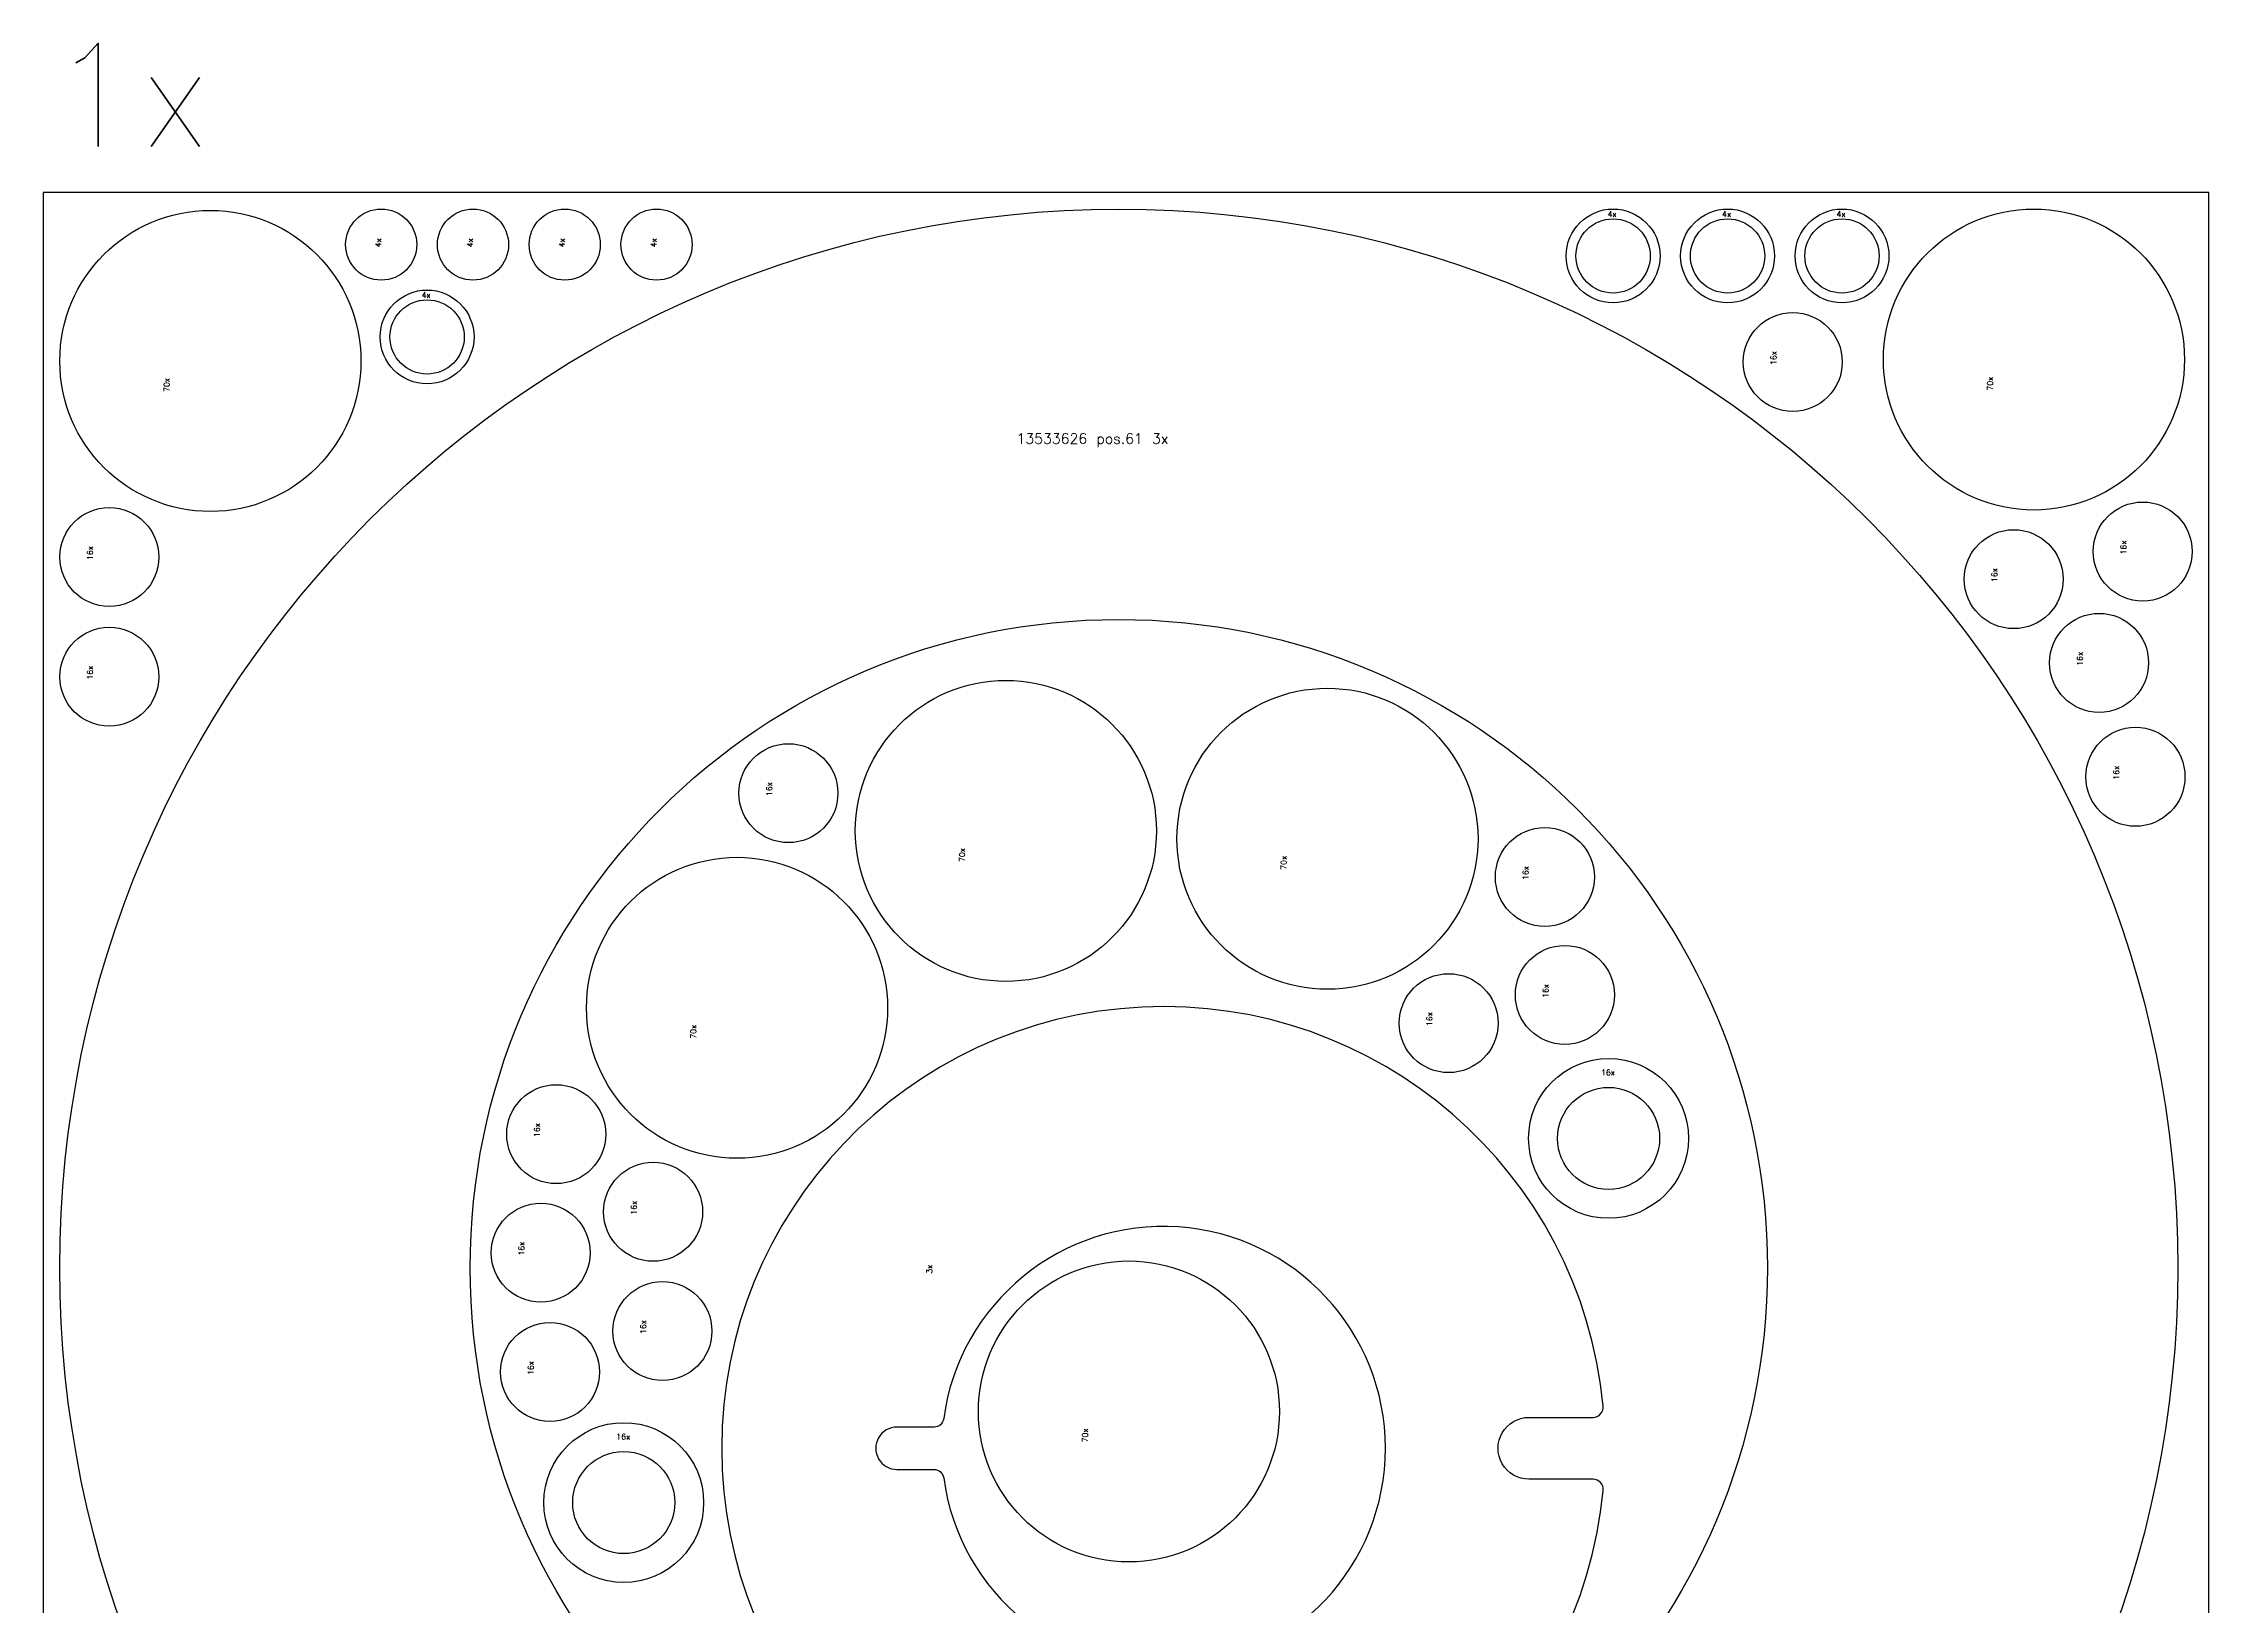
# Model space of a CAD drawing. Header units: millimetres. Extents: x 0 to 9440, y -105 to 2256.
# Drawn here: x 0 to 2100, y 728 to 2245 of the extents above; entities that cross this region are included whole.
import ezdxf

# ---------------------------------------------------------------- set-up
doc = ezdxf.new("R2010")
doc.units = ezdxf.units.MM
for name, color, linetype in [('--NestedParts--', 7, 'Continuous'), ('sheet', 24, 'Continuous'), ('Texto', 7, 'Continuous')]:
    doc.layers.add(name, color=color, linetype=linetype)
doc.styles.get("Standard").update_dxf_attribs({"font": 'txt.shx'})

msp = doc.modelspace()

# ---------------------------------------------------------------- linework, layer by layer
at = {"layer": '--NestedParts--', "color": 7}
for points in [[(1440.8, 911.8), (1502.9, 911.8, 0.442537), (1512.8, 922.8, 20.877101), (1512.8, 840.9, 0.442537), (1502.9, 851.8), (1440.8, 851.8, -1.000001)], [(827.8, 861.3), (863.8, 861.3, -0.37548), (873.2, 853.1, 14.899551), (873.2, 910.6, -0.37548), (863.8, 902.3), (827.8, 902.3, 1.000002)]]:
    msp.add_lwpolyline(points, format="xyb", close=True, dxfattribs=at)
for centre, radius in [((1043, 1056.8), 1027), ((162, 1936.6), 146), ((327.7, 2049.5), 34.5), ((416.7, 2049.5), 34.5), ((505.7, 2049.5), 34.5), ((594.7, 2049.5), 34.5), ((1522.4, 2038.5), 45.5), ((1633.4, 2038.5), 45.5), ((1744.4, 2038.5), 45.5), ((1930.5, 1938), 146), ((1522.4, 2038.5), 36), ((1633.4, 2038.5), 36), ((1744.4, 2038.5), 36), ((372.2, 1959.9), 45.5), ((372.2, 1959.9), 36), ((1696.6, 1935.6), 48), ((64, 1746.4), 48), ((2036, 1751.7), 48), ((1910.9, 1724.9), 48), ((1043, 1056.8), 629), ((1993.7, 1643.7), 48), ((64, 1630.3), 48), ((933.5, 1480.7), 146), ((1245.4, 1473.1), 146), ((2029, 1533.2), 48), ((722.6, 1517.3), 48), ((1456.2, 1436), 48), ((672.8, 1309.1), 146), ((1475.6, 1321.6), 48), ((1362.9, 1294.2), 48), ((1518, 1182.4), 77.5), ((497.4, 1186.5), 48), ((1518, 1182.4), 49.5), ((591.4, 1111.2), 48), ((482.4, 1071.5), 48), ((1052.8, 917.5), 146), ((600.4, 995.5), 48), ((491.4, 955.8), 48), ((562.9, 829.1), 77.5), ((562.9, 829.1), 49.5)]:
    msp.add_circle(centre, radius, dxfattribs=at)
at = {"layer": 'sheet', "color": 7}
msp.add_lwpolyline([(0, 0), (2100, 0), (2100, 2100), (0, 2100)], close=True, dxfattribs=at)

# ---------------------------------------------------------------- texts
at = {"insert": (5.9, 2244.8), "char_height": 100, "attachment_point": 1}
msp.add_mtext_dynamic_manual_height_columns('1x', width=178.314, gutter_width=1, heights=[0], dxfattribs=at)
at = {"layer": 'Texto', "color": 3}
for s, insert, char_height, width, attachment_point in [('4x', (1517.1, 2081.8), 5.5, 8.8, 1), ('4x', (1628.1, 2081.8), 5.5, 8.8, 1), ('4x', (1739.1, 2081.8), 5.5, 8.8, 1), ('4x', (366.9, 2003.2), 5.5, 8.8, 1), ('13533626 pos.61 3x ', (1091.1, 1866.3), 10, 166.336, 3), ('16x', (1510.8, 1249.1), 5.5, 8.8, 1), ('16x', (555.7, 895.8), 5.5, 8.8, 1)]:
    msp.add_mtext(s, dxfattribs=dict(at, insert=insert, char_height=char_height, width=width, attachment_point=attachment_point))
at = {"layer": 'Texto', "color": 3, "char_height": 5.5, "width": 8.8, "attachment_point": 1, "rotation": 90}
for s, insert in [('4x', (322.2, 2046.9)), ('4x', (411.2, 2046.9)), ('4x', (500.2, 2046.9)), ('4x', (589.2, 2046.9)), ('16x', (1675.2, 1932.7)), ('70x', (116.8, 1906.6)), ('70x', (1885.3, 1907.9)), ('16x', (42.6, 1743.5)), ('16x', (2014.6, 1748.9)), ('16x', (1889.5, 1722.1)), ('16x', (42.6, 1627.5)), ('16x', (1972.3, 1640.9)), ('16x', (2007.6, 1530.4)), ('16x', (701.2, 1514.5)), ('70x', (888.3, 1450.6)), ('70x', (1200.2, 1443)), ('16x', (1434.8, 1433.1)), ('16x', (1454.2, 1318.8)), ('16x', (1341.5, 1291.4)), ('70x', (627.6, 1279.1)), ('16x', (476, 1183.7)), ('16x', (570, 1108.4)), ('16x', (461, 1068.7)), ('3x', (856.5, 1051.2)), ('16x', (579, 992.7)), ('16x', (470, 953)), ('70x', (1007.6, 887.5))]:
    msp.add_mtext(s, dxfattribs=dict(at, insert=insert))

doc.saveas('drawing.dxf')
